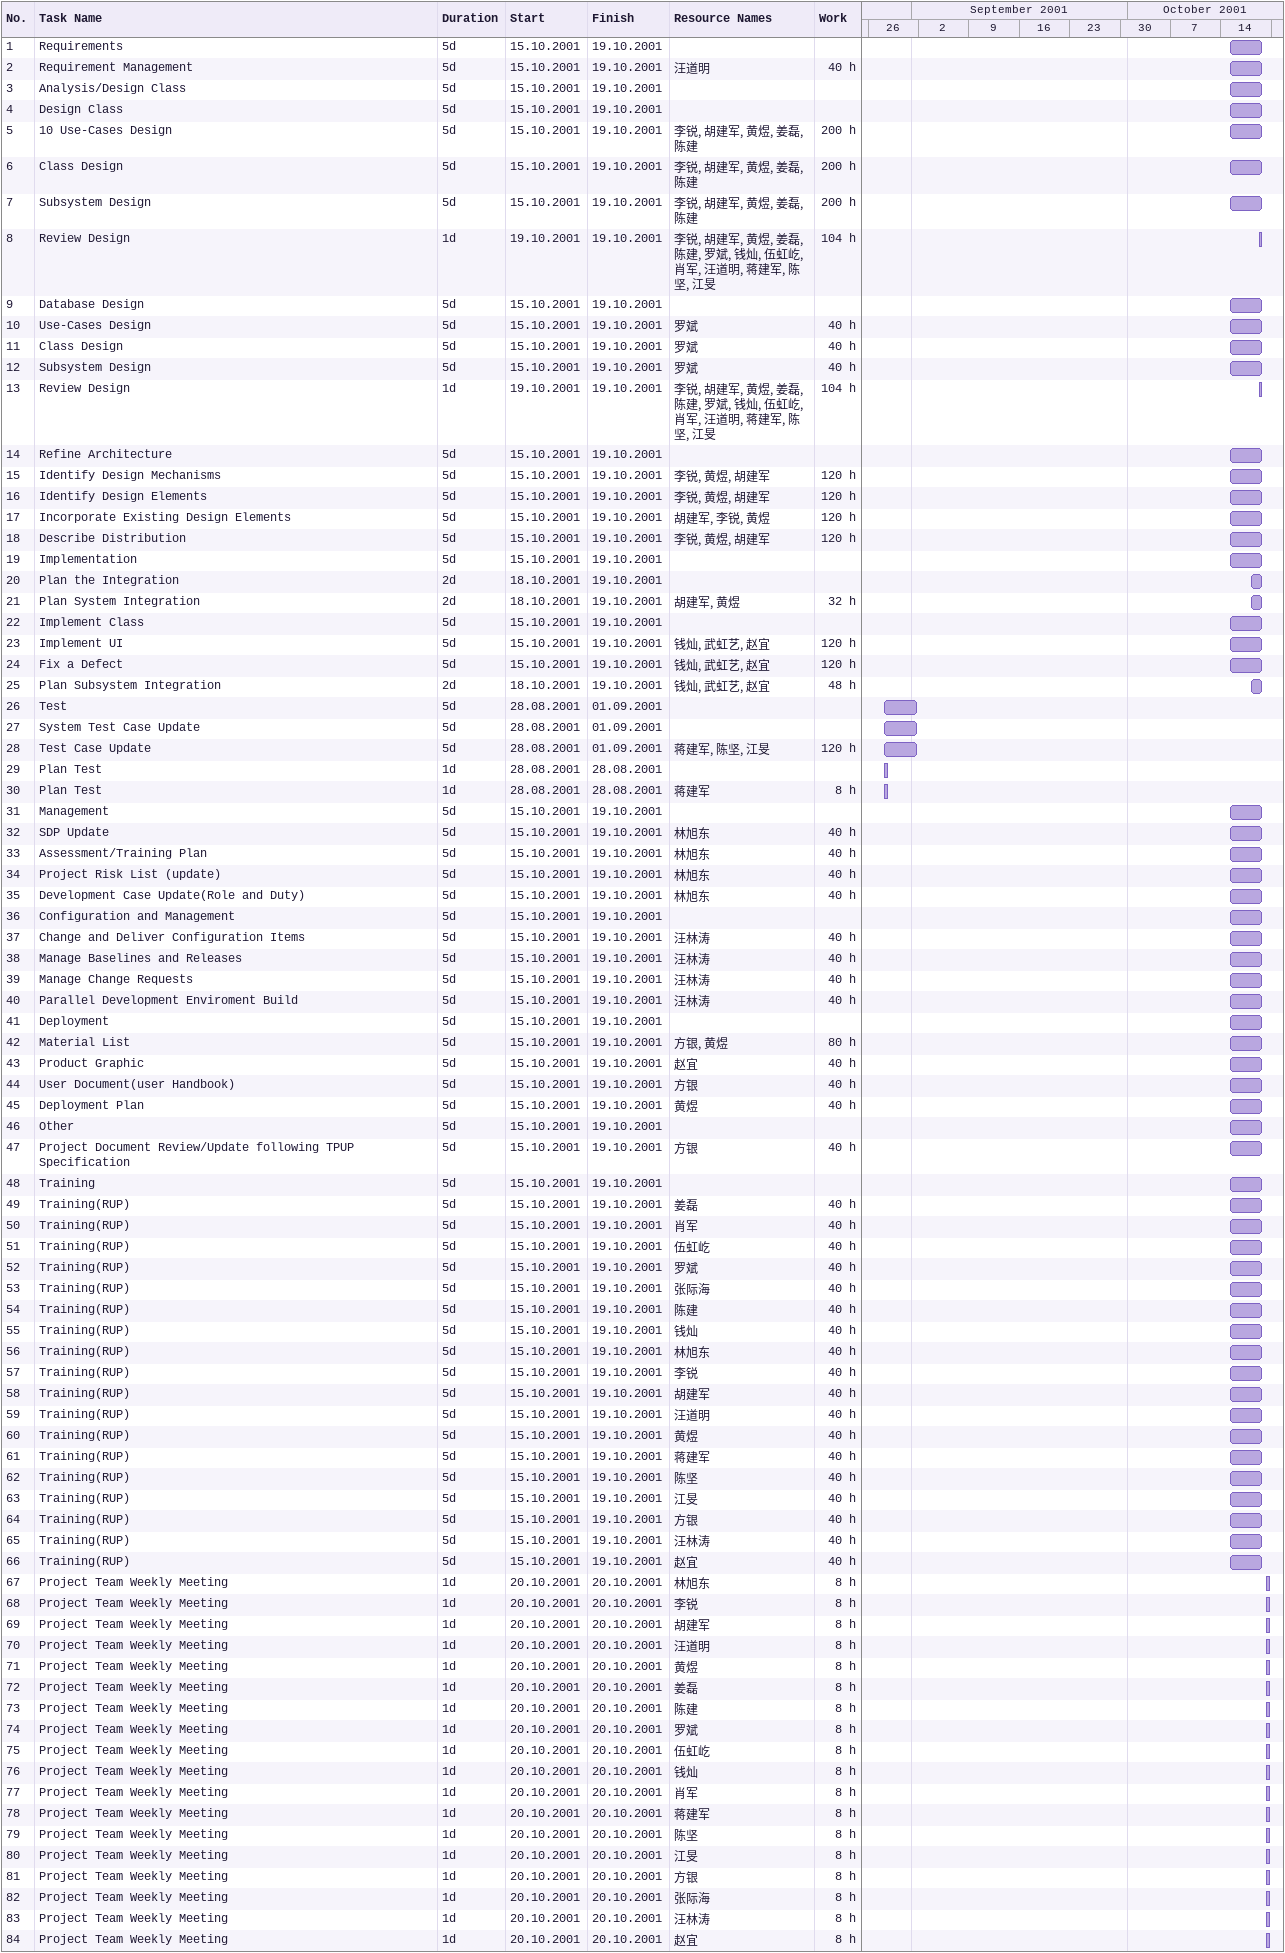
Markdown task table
| ID | Task | Duration | Start | Finish | Resources | Work (h) |
|---|---|---|---|---|---|---|
| 1 | Requirements | 5d | 2001-10-15 | 2001-10-19 |  |  |
| 2 | Requirement Management | 5d | 2001-10-15 | 2001-10-19 | 汪道明 | 40 |
| 3 | Analysis/Design Class | 5d | 2001-10-15 | 2001-10-19 |  |  |
| 4 | Design Class | 5d | 2001-10-15 | 2001-10-19 |  |  |
| 5 | 10 Use-Cases Design | 5d | 2001-10-15 | 2001-10-19 | 李锐, 胡建军, 黄煜, 姜磊, 陈建 | 200 |
| 6 | Class Design | 5d | 2001-10-15 | 2001-10-19 | 李锐, 胡建军, 黄煜, 姜磊, 陈建 | 200 |
| 7 | Subsystem Design | 5d | 2001-10-15 | 2001-10-19 | 李锐, 胡建军, 黄煜, 姜磊, 陈建 | 200 |
| 8 | Review Design | 1d | 2001-10-19 | 2001-10-19 | 李锐, 胡建军, 黄煜, 姜磊, 陈建, 罗斌, 钱灿, 伍虹屹, 肖军, 汪道明, 蒋建军, 陈坚, 江旻 | 104 |
| 9 | Database Design | 5d | 2001-10-15 | 2001-10-19 |  |  |
| 10 | Use-Cases Design | 5d | 2001-10-15 | 2001-10-19 | 罗斌 | 40 |
| 11 | Class Design | 5d | 2001-10-15 | 2001-10-19 | 罗斌 | 40 |
| 12 | Subsystem Design | 5d | 2001-10-15 | 2001-10-19 | 罗斌 | 40 |
| 13 | Review Design | 1d | 2001-10-19 | 2001-10-19 | 李锐, 胡建军, 黄煜, 姜磊, 陈建, 罗斌, 钱灿, 伍虹屹, 肖军, 汪道明, 蒋建军, 陈坚, 江旻 | 104 |
| 14 | Refine Architecture | 5d | 2001-10-15 | 2001-10-19 |  |  |
| 15 | Identify Design Mechanisms | 5d | 2001-10-15 | 2001-10-19 | 李锐, 黄煜, 胡建军 | 120 |
| 16 | Identify Design Elements | 5d | 2001-10-15 | 2001-10-19 | 李锐, 黄煜, 胡建军 | 120 |
| 17 | Incorporate Existing Design Elements | 5d | 2001-10-15 | 2001-10-19 | 胡建军, 李锐, 黄煜 | 120 |
| 18 | Describe Distribution | 5d | 2001-10-15 | 2001-10-19 | 李锐, 黄煜, 胡建军 | 120 |
| 19 | Implementation | 5d | 2001-10-15 | 2001-10-19 |  |  |
| 20 | Plan the Integration | 2d | 2001-10-18 | 2001-10-19 |  |  |
| 21 | Plan System Integration | 2d | 2001-10-18 | 2001-10-19 | 胡建军, 黄煜 | 32 |
| 22 | Implement Class | 5d | 2001-10-15 | 2001-10-19 |  |  |
| 23 | Implement UI | 5d | 2001-10-15 | 2001-10-19 | 钱灿, 武虹艺, 赵宜 | 120 |
| 24 | Fix a Defect | 5d | 2001-10-15 | 2001-10-19 | 钱灿, 武虹艺, 赵宜 | 120 |
| 25 | Plan Subsystem Integration | 2d | 2001-10-18 | 2001-10-19 | 钱灿, 武虹艺, 赵宜 | 48 |
| 26 | Test | 5d | 2001-08-28 | 2001-09-01 |  |  |
| 27 | System Test Case Update | 5d | 2001-08-28 | 2001-09-01 |  |  |
| 28 | Test Case Update | 5d | 2001-08-28 | 2001-09-01 | 蒋建军, 陈坚, 江旻 | 120 |
| 29 | Plan Test | 1d | 2001-08-28 | 2001-08-28 |  |  |
| 30 | Plan Test | 1d | 2001-08-28 | 2001-08-28 | 蒋建军 | 8 |
| 31 | Management | 5d | 2001-10-15 | 2001-10-19 |  |  |
| 32 | SDP Update | 5d | 2001-10-15 | 2001-10-19 | 林旭东 | 40 |
| 33 | Assessment/Training Plan | 5d | 2001-10-15 | 2001-10-19 | 林旭东 | 40 |
| 34 | Project Risk List (update) | 5d | 2001-10-15 | 2001-10-19 | 林旭东 | 40 |
| 35 | Development Case Update(Role and Duty) | 5d | 2001-10-15 | 2001-10-19 | 林旭东 | 40 |
| 36 | Configuration and Management | 5d | 2001-10-15 | 2001-10-19 |  |  |
| 37 | Change and Deliver Configuration Items | 5d | 2001-10-15 | 2001-10-19 | 汪林涛 | 40 |
| 38 | Manage Baselines and Releases | 5d | 2001-10-15 | 2001-10-19 | 汪林涛 | 40 |
| 39 | Manage Change Requests | 5d | 2001-10-15 | 2001-10-19 | 汪林涛 | 40 |
| 40 | Parallel Development Enviroment Build | 5d | 2001-10-15 | 2001-10-19 | 汪林涛 | 40 |
| 41 | Deployment | 5d | 2001-10-15 | 2001-10-19 |  |  |
| 42 | Material List | 5d | 2001-10-15 | 2001-10-19 | 方银, 黄煜 | 80 |
| 43 | Product Graphic | 5d | 2001-10-15 | 2001-10-19 | 赵宜 | 40 |
| 44 | User Document(user Handbook) | 5d | 2001-10-15 | 2001-10-19 | 方银 | 40 |
| 45 | Deployment Plan | 5d | 2001-10-15 | 2001-10-19 | 黄煜 | 40 |
| 46 | Other | 5d | 2001-10-15 | 2001-10-19 |  |  |
| 47 | Project Document Review/Update following TPUP Specification | 5d | 2001-10-15 | 2001-10-19 | 方银 | 40 |
| 48 | Training | 5d | 2001-10-15 | 2001-10-19 |  |  |
| 49 | Training(RUP) | 5d | 2001-10-15 | 2001-10-19 | 姜磊 | 40 |
| 50 | Training(RUP) | 5d | 2001-10-15 | 2001-10-19 | 肖军 | 40 |
| 51 | Training(RUP) | 5d | 2001-10-15 | 2001-10-19 | 伍虹屹 | 40 |
| 52 | Training(RUP) | 5d | 2001-10-15 | 2001-10-19 | 罗斌 | 40 |
| 53 | Training(RUP) | 5d | 2001-10-15 | 2001-10-19 | 张际海 | 40 |
| 54 | Training(RUP) | 5d | 2001-10-15 | 2001-10-19 | 陈建 | 40 |
| 55 | Training(RUP) | 5d | 2001-10-15 | 2001-10-19 | 钱灿 | 40 |
| 56 | Training(RUP) | 5d | 2001-10-15 | 2001-10-19 | 林旭东 | 40 |
| 57 | Training(RUP) | 5d | 2001-10-15 | 2001-10-19 | 李锐 | 40 |
| 58 | Training(RUP) | 5d | 2001-10-15 | 2001-10-19 | 胡建军 | 40 |
| 59 | Training(RUP) | 5d | 2001-10-15 | 2001-10-19 | 汪道明 | 40 |
| 60 | Training(RUP) | 5d | 2001-10-15 | 2001-10-19 | 黄煜 | 40 |
| 61 | Training(RUP) | 5d | 2001-10-15 | 2001-10-19 | 蒋建军 | 40 |
| 62 | Training(RUP) | 5d | 2001-10-15 | 2001-10-19 | 陈坚 | 40 |
| 63 | Training(RUP) | 5d | 2001-10-15 | 2001-10-19 | 江旻 | 40 |
| 64 | Training(RUP) | 5d | 2001-10-15 | 2001-10-19 | 方银 | 40 |
| 65 | Training(RUP) | 5d | 2001-10-15 | 2001-10-19 | 汪林涛 | 40 |
| 66 | Training(RUP) | 5d | 2001-10-15 | 2001-10-19 | 赵宜 | 40 |
| 67 | Project Team Weekly Meeting | 1d | 2001-10-20 | 2001-10-20 | 林旭东 | 8 |
| 68 | Project Team Weekly Meeting | 1d | 2001-10-20 | 2001-10-20 | 李锐 | 8 |
| 69 | Project Team Weekly Meeting | 1d | 2001-10-20 | 2001-10-20 | 胡建军 | 8 |
| 70 | Project Team Weekly Meeting | 1d | 2001-10-20 | 2001-10-20 | 汪道明 | 8 |
| 71 | Project Team Weekly Meeting | 1d | 2001-10-20 | 2001-10-20 | 黄煜 | 8 |
| 72 | Project Team Weekly Meeting | 1d | 2001-10-20 | 2001-10-20 | 姜磊 | 8 |
| 73 | Project Team Weekly Meeting | 1d | 2001-10-20 | 2001-10-20 | 陈建 | 8 |
| 74 | Project Team Weekly Meeting | 1d | 2001-10-20 | 2001-10-20 | 罗斌 | 8 |
| 75 | Project Team Weekly Meeting | 1d | 2001-10-20 | 2001-10-20 | 伍虹屹 | 8 |
| 76 | Project Team Weekly Meeting | 1d | 2001-10-20 | 2001-10-20 | 钱灿 | 8 |
| 77 | Project Team Weekly Meeting | 1d | 2001-10-20 | 2001-10-20 | 肖军 | 8 |
| 78 | Project Team Weekly Meeting | 1d | 2001-10-20 | 2001-10-20 | 蒋建军 | 8 |
| 79 | Project Team Weekly Meeting | 1d | 2001-10-20 | 2001-10-20 | 陈坚 | 8 |
| 80 | Project Team Weekly Meeting | 1d | 2001-10-20 | 2001-10-20 | 江旻 | 8 |
| 81 | Project Team Weekly Meeting | 1d | 2001-10-20 | 2001-10-20 | 方银 | 8 |
| 82 | Project Team Weekly Meeting | 1d | 2001-10-20 | 2001-10-20 | 张际海 | 8 |
| 83 | Project Team Weekly Meeting | 1d | 2001-10-20 | 2001-10-20 | 汪林涛 | 8 |
| 84 | Project Team Weekly Meeting | 1d | 2001-10-20 | 2001-10-20 | 赵宜 | 8 |
